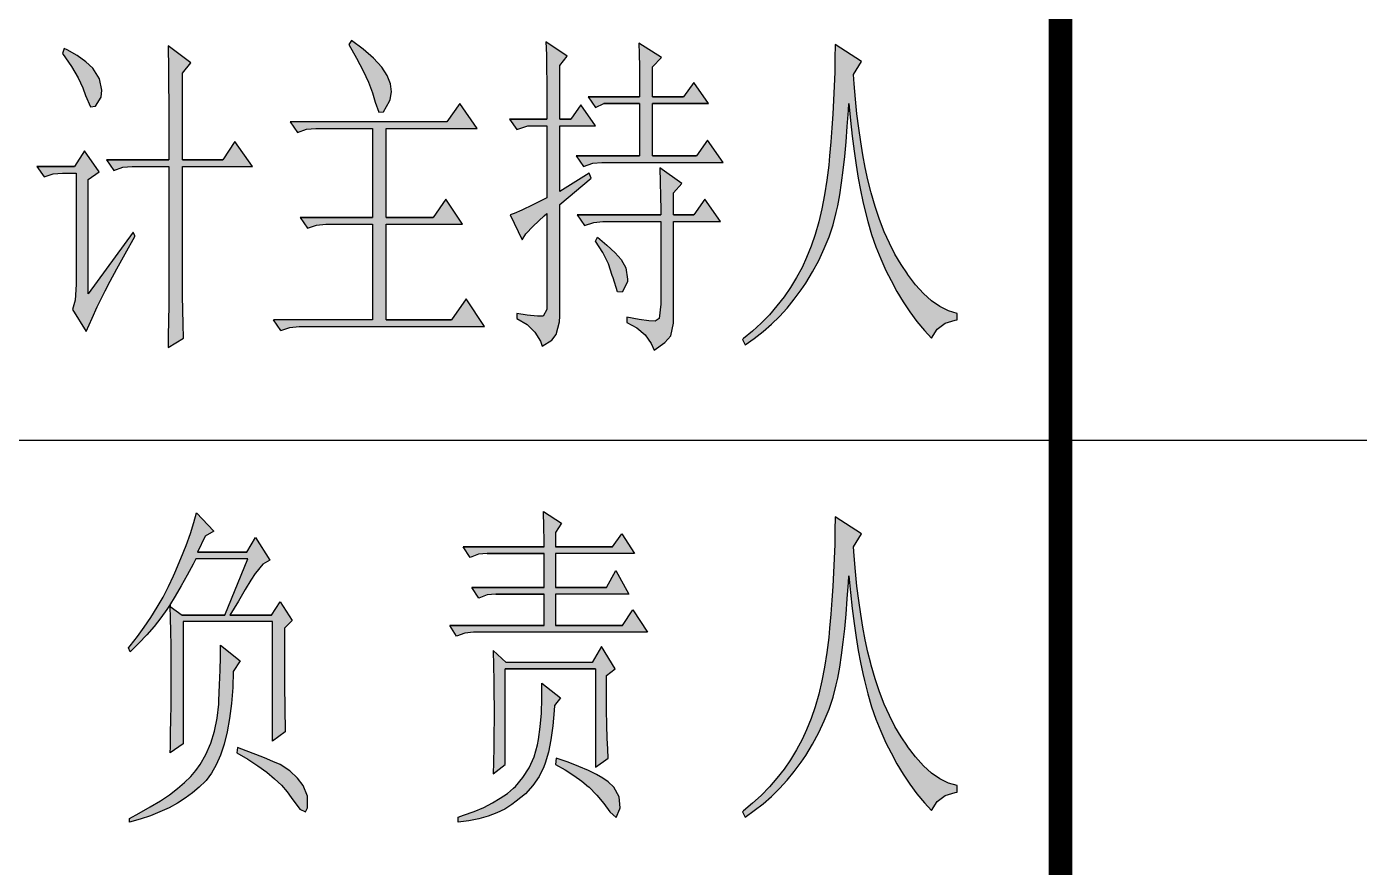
# Model space of a CAD drawing. Extents: x 535358 to 858566, y -185481 to -98609.
# Drawn here: x 692640 to 694163, y -159047 to -158086 of the extents above; entities that cross this region are included whole.
import ezdxf

# ---------------------------------------------------------------- set-up
doc = ezdxf.new("R2010")
doc.units = 0
doc.header["$LTSCALE"] = 1000
doc.header["$MEASUREMENT"] = 0
doc.layers.add('1', color=3, linetype='CONTINUOUS')

msp = doc.modelspace()

# ---------------------------------------------------------------- hatches: boundary and pattern name
at = {"layer": '1'}
h = msp.add_hatch(color=256, dxfattribs=at)
h.paths.add_polyline_path([(692449.2, -158145.9), (692444.6, -158135.9), (692437.7, -158127.6), (692428.3, -158118.9), (692417.4, -158110.5), (692414.3, -158114.9), (692422.1, -158129.9), (692427.8, -158143.8), (692431.4, -158156.5), (692432, -158159.9), (692437, -158174.4), (692442.6, -158174.9), (692449.6, -158165.2), (692450.9, -158159.9)])
h.paths.add_polyline_path([(692429.9, -158377.5), (692428.2, -158393.4), (692426.8, -158398.5), (692440.5, -158419.4), (692446.2, -158406.7), (692452.6, -158393.6), (692459.6, -158380.2), (692460.4, -158379), (692466.2, -158367.7), (692472.9, -158355.6), (692480.4, -158342.7), (692487.7, -158330.9), (692484.5, -158326.5), (692444.6, -158377.5), (692444.6, -158248.4), (692456.1, -158236.5), (692438.4, -158214), (692428.9, -158230.5), (692386.9, -158230.5), (692395.4, -158242.5), (692405.7, -158239), (692416.3, -158238), (692429.9, -158238)])
h.paths.add_polyline_path([(692492, -158199.8), (692488.8, -158210.7), (692483.9, -158221.4), (692477.2, -158232.7), (692468.8, -158244.6), (692458.6, -158256.9), (692449.9, -158266.5), (692452, -158270.9), (692464.1, -158262.1), (692474.8, -158253), (692484.1, -158243.5), (692491.9, -158233.9), (692498.2, -158224), (692502.3, -158215.5), (692506, -158203.9), (692509, -158190.5), (692511.1, -158175.5), (692512.4, -158158.9), (692512.9, -158140.6), (692512.8, -158129.9), (692559, -158129.9), (692559, -158202), (692561.2, -158216.1), (692568.1, -158224), (692576.7, -158225.9), (692609.1, -158225.9), (692618.7, -158223.3), (692621.9, -158220), (692620.8, -158206.6), (692619.8, -158205), (692609.6, -158201.1), (692606.2, -158202), (692596.3, -158205.6), (692587.3, -158206.5), (692577.3, -158203.3), (692574.7, -158193), (692574.7, -158135.9), (692583.1, -158127), (692566.3, -158107.4), (692556.8, -158122.4), (692511.8, -158122.4), (692497.1, -158110.5), (692497.1, -158126.5), (692497.1, -158142.5), (692497.1, -158152.4), (692496.5, -158166.9), (692494.8, -158182.5)])
h.paths.add_polyline_path([(692584.7, -158293.2), (692588.3, -158280), (692600.9, -158272.5), (692583.1, -158244), (692570.5, -158260.5), (692479.2, -158260.5), (692487.7, -158272.5), (692499.3, -158268.2), (692502.3, -158268), (692504.7, -158284.3), (692507.5, -158300), (692511.1, -158315.2), (692515.2, -158329.8), (692520, -158343.8), (692525.3, -158357.2), (692531.2, -158370.1), (692532.7, -158372.9), (692526.7, -158381.3), (692519.8, -158389.4), (692512.1, -158397.4), (692503.7, -158405.1), (692494.4, -158412.7), (692484.4, -158420.1), (692473.5, -158427.4), (692461.9, -158434.4), (692449.4, -158441.3), (692436.2, -158447.9), (692438.4, -158452.5), (692449.5, -158449.5), (692460.4, -158445.8), (692471.1, -158441.4), (692481.5, -158436.3), (692491.7, -158430.5), (692501.6, -158423.9), (692511.3, -158416.6), (692520.7, -158408.6), (692529.8, -158399.9), (692538.7, -158390.4), (692542.2, -158386.5), (692550.4, -158397.4), (692558.9, -158407.4), (692567.8, -158416.6), (692577.2, -158424.8), (692586.9, -158432.2), (692597.1, -158438.7), (692606.2, -158443.5), (692609.7, -158433.5), (692618.7, -158426.1), (692628.1, -158422.5), (692628.1, -158417.9), (692616.5, -158415.8), (692605.3, -158412.6), (692594.6, -158408.3), (692584.4, -158402.9), (692574.6, -158396.4), (692565.4, -158388.8), (692556.7, -158380.1), (692550.5, -158372.9), (692557.2, -158362), (692563.4, -158350), (692569.2, -158337.1), (692574.8, -158323.4), (692579.9, -158308.7)])
h.paths.add_polyline_path([(692562.7, -158310.4), (692557.6, -158324.5), (692551.8, -158338.6), (692545.2, -158352.8), (692541.1, -158360.9), (692535.5, -158352.4), (692530.2, -158341.8), (692525.2, -158329.3), (692520.3, -158315), (692515.6, -158298.8), (692511.3, -158280.6), (692508.6, -158268), (692573.6, -158268), (692570.8, -158282.1), (692567, -158296.2)], flags=16)
h.paths.add_polyline_path([(692707.2, -158125.7), (692697.4, -158118.7), (692685.9, -158112.1), (692682.7, -158110.5), (692680.6, -158116.5), (692690.8, -158131.1), (692698.6, -158144.3), (692704, -158155.7), (692706.9, -158164.5), (692712.8, -158177.3), (692718.3, -158176.5), (692725, -158166.2), (692725.7, -158158.4), (692723, -158145.2), (692715.2, -158133)])
h.paths.add_polyline_path([(692696.3, -158253), (692696.3, -158380.4), (692695.1, -158398.3), (692692.1, -158409), (692707.9, -158434.4), (692714.4, -158418.8), (692720.2, -158406.1), (692722.5, -158401.5), (692725.2, -158396), (692729.4, -158387.7), (692735.3, -158376.5), (692742.9, -158362.4), (692752.2, -158345.4), (692763.2, -158325.5), (692763.5, -158325), (692761.4, -158320.5), (692710, -158391), (692710, -158260.5), (692722.5, -158251.5), (692705.8, -158227.5), (692694.2, -158245.5), (692651.2, -158245.5), (692659.7, -158257.5), (692670.1, -158254), (692680.6, -158253)])
h.paths.add_polyline_path([(692818, -158139), (692827.5, -158127), (692801.3, -158107.4), (692801.4, -158115.9), (692801.7, -158126.4), (692801.8, -158139), (692802, -158153.8), (692802.1, -158170.7), (692802.2, -158189.7), (692802.3, -158210.8), (692802.3, -158234.1), (692802.3, -158238), (692731, -158238), (692739.3, -158250), (692749.8, -158246.5), (692760.3, -158245.5), (692802.3, -158245.5), (692802.3, -158379), (692802.2, -158390.6), (692802.1, -158404.7), (692801.8, -158421.1), (692801.5, -158440.1), (692801.3, -158452.5), (692819, -158441.9), (692818.5, -158425.7), (692818.2, -158409.6), (692818, -158393.8), (692818, -158386.5), (692818, -158245.5), (692897.8, -158245.5), (692877.8, -158217), (692864.1, -158238), (692818, -158238)])
h.paths.add_polyline_path([(693035, -158161.3), (693038.2, -158172), (693042.3, -158183.5), (693047.7, -158183), (693054.3, -158170.8), (693055, -158169), (693056.7, -158160.1), (693055.7, -158151), (693051.9, -158141.6), (693045.5, -158131.8), (693036.3, -158121.8), (693024.4, -158111.4), (693011, -158101.5), (693007.8, -158106), (693016.8, -158121.6), (693024.3, -158136), (693030.4, -158149.2)])
h.paths.add_polyline_path([(693154.6, -158202), (693134.7, -158173.4), (693120.1, -158194.5), (692940.7, -158194.5), (692949.1, -158206.5), (692959.5, -158203), (692970.1, -158202), (693035.1, -158202), (693035.1, -158304), (692952.3, -158304), (692960.6, -158315.9), (692971.1, -158312.5), (692981.6, -158311.5), (693035.1, -158311.5), (693035.1, -158421), (692921.9, -158421), (692930.2, -158432.9), (692940.6, -158429.5), (692951.2, -158428.5), (693163.1, -158428.5), (693142.1, -158396.9), (693125.3, -158421), (693050.8, -158421), (693050.8, -158311.5), (693137.9, -158311.5), (693119, -158283), (693104.3, -158304), (693050.8, -158304), (693050.8, -158202)])
h.paths.add_polyline_path([(693249, -158129.9), (693257.4, -158119.5), (693233.3, -158103), (693233.7, -158117.9), (693233.9, -158133.2), (693234.2, -158149.1), (693234.3, -158165.4), (693234.4, -158182.3), (693234.4, -158191.5), (693191.4, -158191.5), (693199.8, -158203.4), (693212.4, -158199), (693234.4, -158199), (693234.4, -158281.5), (693218.2, -158289.5), (693205.8, -158295.5), (693197.1, -158299.3), (693192.4, -158300.9), (693206, -158329.4), (693210.2, -158322.7), (693218.6, -158313.6), (693231.2, -158302.1), (693234.4, -158299.4), (693234.4, -158409), (693230.1, -158416.5), (693223.7, -158416.7), (693211.9, -158415.5), (693199.8, -158413.5), (693199.8, -158419.4), (693211.6, -158426.3), (693220.7, -158434.9), (693227, -158445.3), (693229.1, -158451), (693239.8, -158444), (693244.9, -158437.5), (693248.7, -158423.1), (693249, -158416.5), (693249, -158289), (693284.8, -158259), (693282.6, -158253), (693249, -158274), (693249, -158199), (693290, -158199), (693273.2, -158174.9), (693261.7, -158191.5), (693249, -158191.5)])
h.paths.add_polyline_path([(693340.3, -158165.9), (693281.6, -158165.9), (693290, -158178), (693299.4, -158173.4), (693340.3, -158173.4), (693340.3, -158233.4), (693267.9, -158233.4), (693276.3, -158245.5), (693286.8, -158241.9), (693297.3, -158240.9), (693435.8, -158240.9), (693417.9, -158215.5), (693405.4, -158233.4), (693355, -158233.4), (693355, -158173.4), (693418.9, -158173.4), (693402.2, -158149.5), (693390.6, -158165.9), (693355, -158165.9), (693355, -158131.5), (693365.5, -158120.9), (693339.3, -158104.5), (693339.7, -158116.7), (693340, -158131.5), (693340.3, -158149.1)])
h.paths.add_polyline_path([(693379.1, -158308.4), (693432.6, -158308.4), (693414.8, -158283), (693402.2, -158300.9), (693379.1, -158300.9), (693379.1, -158275.5), (693388.6, -158265), (693363.4, -158246.9), (693363.9, -158263.6), (693364.2, -158279.6), (693364.4, -158295.2), (693364.4, -158300.9), (693269, -158300.9), (693277.3, -158313), (693287.8, -158309.5), (693298.3, -158308.4), (693364.4, -158308.4), (693364.4, -158402.9), (693362.8, -158419.2), (693358.2, -158422.5), (693351, -158421.9), (693339.7, -158420.4), (693325.6, -158417.9), (693325.6, -158424), (693337.2, -158429.9), (693346.6, -158438), (693353.7, -158448), (693357.1, -158455.4), (693369.1, -158446.8), (693375.9, -158439.1), (693378.9, -158424.8), (693379.1, -158417.9)])
h.paths.add_polyline_path([(693324.5, -158361.3), (693319.3, -158351.9), (693312.4, -158344.3), (693303, -158335.5), (693292.1, -158326.5), (693290, -158330.9), (693298.2, -158344), (693304.6, -158357), (693309.1, -158370.1), (693309.9, -158372.9), (693314.9, -158388.8), (693320.4, -158389.4), (693326.3, -158377.4), (693326.6, -158374.4)], flags=17)
h.paths.add_polyline_path([(693579, -158181.4), (693579.5, -158173.4), (693581.4, -158192.8), (693583.4, -158211), (693585.6, -158228.1), (693587.9, -158244.1), (693590.3, -158259), (693592.8, -158272.7), (693595.4, -158285.4), (693597.3, -158293.4), (693601.1, -158308.5), (693605.5, -158323.2), (693610.4, -158337.4), (693615.9, -158351.2), (693621.9, -158364.6), (693627.7, -158375.9), (693634.3, -158388.4), (693641.5, -158400.4), (693649.1, -158411.9), (693657.3, -158422.8), (693665.9, -158433.2), (693673.9, -158441.9), (693680.4, -158431.5), (693689.4, -158424.6), (693700.8, -158421.2), (693703.2, -158421), (693703.2, -158413.5), (693693.2, -158410.5), (693683.4, -158405.8), (693673.9, -158399.3), (693664.6, -158390.9), (693655.5, -158380.7), (693646.6, -158368.6), (693646.6, -158368.4), (693639.1, -158357.5), (693632.2, -158345.9), (693625.8, -158333.4), (693619.8, -158320.2), (693614.4, -158306.2), (693609.6, -158291.3), (693605.1, -158275.8), (693604.6, -158274), (693601.3, -158260.7), (693598.3, -158246.8), (693595.5, -158232.4), (693593, -158217.3), (693590.7, -158201.7), (693588.7, -158185.3), (693586.9, -158168.5), (693585.5, -158150.9), (693584.7, -158140.5), (693594.1, -158125.5), (693563.7, -158106), (693563.6, -158121.9), (693563.3, -158137.8), (693562.8, -158153.7), (693562.1, -158169.6), (693561.3, -158185.6), (693560.2, -158201.5), (693558.9, -158217.4), (693557.5, -158233.4), (693556.4, -158244), (693554.3, -158261.3), (693551.7, -158277.9), (693548.5, -158293.8), (693545, -158308.9), (693540.9, -158323.2), (693536.3, -158336.8), (693531.2, -158349.6), (693526, -158360.9), (693519.7, -158372.6), (693512.8, -158383.8), (693505.4, -158394.6), (693497.3, -158404.9), (693488.6, -158415), (693479.4, -158424.6), (693469.5, -158433.7), (693459, -158442.4), (693457.8, -158443.5), (693460.9, -158449.4), (693471.3, -158442.1), (693481.4, -158434.3), (693490.9, -158425.8), (693500.1, -158416.9), (693508.8, -158407.4), (693517.1, -158397.3), (693524.9, -158386.7), (693530.2, -158379), (693538.1, -158366), (693545.2, -158352.9), (693551.4, -158339.5), (693556.8, -158326), (693561.4, -158312.2), (693565.1, -158298.2), (693566.8, -158290.5), (693569, -158277.9), (693571, -158264.2), (693573, -158249.6), (693574.7, -158234.1), (693576.3, -158217.5), (693577.7, -158200)])
h = msp.add_hatch(color=256, dxfattribs=at)
h.paths.add_polyline_path([(692470.8, -158777.1), (692470.8, -158763), (692478.5, -158755.4), (692465, -158734.4), (692455.2, -158749.5), (692415.2, -158749.5), (692415.2, -158698.5), (692430, -158692.8), (692443.2, -158688.1), (692454.9, -158684.2), (692465, -158681.2), (692473.5, -158679.1), (692480.4, -158677.8), (692485.4, -158677.5), (692471.7, -158647.4), (692465.1, -158656), (692456.2, -158664.5), (692447.4, -158671.5), (692436.9, -158678.4), (692427, -158684.1), (692418, -158688.6), (692416.2, -158689.5), (692399.7, -158673), (692400.2, -158684.7), (692400.7, -158698.1), (692401.1, -158713), (692401.3, -158729.6), (692401.6, -158747.7), (692401.7, -158767.5), (692401.7, -158773.5), (692401.3, -158792), (692400.9, -158809.7), (692400.2, -158826.4), (692399.5, -158842.4), (692398.7, -158857.5), (692397.8, -158871.6), (692396.7, -158884.4), (692395.1, -158898.2), (692392.7, -158912.3), (692389.7, -158926.9), (692386.1, -158941.8), (692381.8, -158957.1), (692377, -158972.8), (692372.4, -158986.4), (692374.4, -158991), (692380.6, -158979.5), (692386.3, -158967.4), (692391.5, -158954.8), (692396.1, -158941.6), (692400.2, -158927.8), (692403.8, -158913.4), (692406.7, -158898.3), (692409.3, -158882.7), (692411.2, -158866.4), (692412.6, -158849.7), (692413.3, -158836.5), (692458.1, -158836.5), (692458.1, -158862), (692471.7, -158852.9), (692471.4, -158843.1), (692471.2, -158830.6), (692471, -158815.5), (692470.8, -158797.7)])
h.paths.add_polyline_path([(692415.2, -158756.9), (692458.1, -158756.9), (692458.1, -158829), (692414.3, -158829)], flags=16)
h.paths.add_polyline_path([(692508.8, -158692.5), (692525.2, -158687.8), (692539.9, -158683.8), (692552.9, -158680.5), (692564.3, -158677.9), (692574.1, -158675.9), (692582.1, -158674.7), (692588.5, -158674.2), (692594.3, -158674.3), (692576, -158644.5), (692568.9, -158651.6), (692559.7, -158658.7), (692548.7, -158665.5), (692539.2, -158671.2), (692529.4, -158676.5), (692519.4, -158681.1), (692509.7, -158685), (692493.2, -158671.5), (692493.6, -158688.3), (692493.9, -158704.9), (692494.1, -158721.2), (692494.1, -158737.3), (692494.1, -158753.1), (692493.8, -158768.7), (692493.5, -158784.1), (692493.2, -158796), (692492.3, -158812.1), (692490.8, -158827.8), (692488.6, -158843.2), (692485.9, -158858.3), (692482.4, -158873.1), (692478.4, -158887.5), (692473.7, -158901.7), (692471.7, -158906.9), (692465.8, -158922), (692459.8, -158936.1), (692453.4, -158949.2), (692446.9, -158961.3), (692440.1, -158972.5), (692433.2, -158982.6), (692427.9, -158989.5), (692429.9, -158995.4), (692438.7, -158985.6), (692447, -158975.3), (692454.8, -158964.7), (692462, -158953.6), (692468.8, -158942.2), (692475, -158930.4), (692480.7, -158918.1), (692485.9, -158905.6), (692490.5, -158892.6), (692494.6, -158879.3), (692498.2, -158865.5), (692501.3, -158851.4), (692503.8, -158836.9), (692505.8, -158822), (692507.3, -158806.6), (692508.4, -158791), (692508.8, -158779.4), (692547.7, -158779.4), (692547.7, -158908.4), (692547.7, -158923.3), (692547.6, -158938.7), (692547.3, -158954.6), (692547.1, -158971.1), (692546.8, -158988.2), (692546.7, -158991), (692562.3, -158983.4), (692561.8, -158964.3), (692561.5, -158947.9), (692561.3, -158934), (692561.3, -158929.4), (692561.3, -158779.4), (692601.3, -158779.4), (692584.7, -158754), (692570.1, -158772), (692508.8, -158772)])
h.paths.add_polyline_path([(692818.4, -158765.9), (692920.7, -158765.9), (692920.7, -158902.5), (692935.3, -158892), (692935.1, -158883.5), (692934.9, -158872.7), (692934.7, -158859.5), (692934.5, -158844), (692934.5, -158826.1), (692934.4, -158805.9), (692934.4, -158783.3), (692934.4, -158773.5), (692943.1, -158764.5), (692929.4, -158743.5), (692919.7, -158758.5), (692872, -158758.5), (692881.7, -158742.4), (692889.6, -158729.1), (692896, -158718.7), (692900.8, -158711.1), (692901.2, -158710.5), (692909.7, -158700.3), (692917.8, -158695.5), (692901.2, -158669.9), (692891.5, -158686.5), (692835, -158686.5), (692843.8, -158668.4), (692853.5, -158662.5), (692834, -158641.5), (692830.9, -158652.5), (692826.9, -158665), (692821.9, -158678.8), (692816, -158693.9), (692809, -158710.3), (692807.7, -158713.4), (692801.9, -158725.8), (692795.6, -158737.9), (692788.8, -158749.6), (692781.8, -158761.1), (692774.2, -158772.2), (692766.3, -158783.1), (692757.9, -158793.8), (692756.1, -158796), (692758.1, -158800.4), (692767.9, -158790.7), (692776.9, -158781.1), (692785.3, -158771.4), (692793.1, -158761.7), (692800.1, -158752), (692803.1, -158747.6), (692809.4, -158736.9), (692816.2, -158725.2), (692823, -158713), (692829.9, -158700.1), (692833.1, -158694), (692892.5, -158694), (692866.1, -158758.5), (692817.5, -158758.5), (692803.9, -158748.7), (692804.2, -158761.8), (692804.4, -158777.4), (692804.7, -158793.4), (692804.8, -158809.7), (692804.8, -158826.3), (692804.8, -158829), (692804.8, -158845.4), (692804.7, -158861.7), (692804.5, -158877.7), (692804.3, -158893.6), (692804, -158909.2), (692803.8, -158916), (692818.4, -158905.5)])
h.paths.add_polyline_path([(692865.4, -158906.1), (692868.9, -158892.1), (692871.7, -158876.6), (692873.8, -158859.6), (692875.2, -158841.2), (692875.9, -158822.9), (692883.7, -158810.9), (692861.3, -158793), (692861.2, -158806.5), (692860.9, -158821.5), (692860.3, -158838.1), (692859.5, -158856.2), (692859.4, -158860.5), (692857.6, -158876.3), (692854.5, -158891.1), (692850.2, -158904.9), (692844.6, -158917.9), (692837.9, -158929.4), (692833.1, -158936.3), (692827.3, -158943.1), (692820.3, -158950), (692812.1, -158956.9), (692802.9, -158963.9), (692792.5, -158970.9), (692781, -158977.9), (692768.4, -158985.1), (692757.1, -158991), (692757.1, -158995.4), (692769.4, -158991.9), (692781.1, -158988), (692792, -158983.6), (692802.4, -158978.8), (692812, -158973.6), (692821, -158967.8), (692829.3, -158961.7), (692837, -158955.2), (692844.8, -158947.5), (692851, -158939.3), (692856.4, -158929.7), (692861.3, -158918.6)])
h.paths.add_polyline_path([(692940.6, -158936.7), (692929.4, -158929.4), (692921, -158925.7), (692911.7, -158921.8), (692901.6, -158917.7), (692890.6, -158913.6), (692880.8, -158909.9), (692879.8, -158916), (692892.5, -158923.4), (692903.9, -158930.8), (692914.1, -158938.2), (692923.1, -158945.6), (692930.9, -158953), (692937.4, -158960.4), (692942.2, -158967), (692952, -158980.5), (692958.3, -158983.3), (692960.6, -158979), (692960.6, -158965.5), (692955.8, -158953.4), (692949.4, -158944.8)])
h.paths.add_polyline_path([(693225.5, -158942.9), (693230.9, -158931.8), (693232.3, -158927.9), (693236.1, -158915.4), (693239, -158901), (693241.3, -158885.2), (693242.8, -158867.7), (693243.1, -158862), (693249.8, -158852.9), (693228.5, -158836.5), (693228.5, -158854), (693228, -158870.6), (693226.7, -158886.1), (693224.7, -158900.6), (693223.6, -158906.9), (693219.6, -158920.6), (693214.1, -158933), (693207, -158944.3), (693198.4, -158954.4), (693196.3, -158956.5), (693189.2, -158962.4), (693181.1, -158967.9), (693172.2, -158973.2), (693162.1, -158978.3), (693151.2, -158982.9), (693139.1, -158987.4), (693133, -158989.5), (693133, -158995.4), (693145.2, -158993.8), (693156.6, -158991.4), (693167.3, -158988.4), (693177.1, -158984.6), (693186.1, -158980.2), (693194.4, -158975.1), (693199.3, -158971.4), (693209.7, -158962.7), (693218.4, -158953.2)])
h.paths.add_polyline_path([(693304.4, -158949), (693298.4, -158944.9), (693290.9, -158940.6), (693281.7, -158936.2), (693271, -158931.6), (693258.7, -158926.8), (693245, -158922), (693244, -158929.4), (693255.2, -158935.6), (693265.2, -158941.8), (693274.2, -158948.3), (693282, -158955), (693282.1, -158955), (693291.4, -158964.3), (693299.5, -158973.9), (693306.4, -158983.4), (693313.5, -158989.9), (693317.8, -158980.1), (693318.1, -158979), (693317, -158966.2), (693310.9, -158955.1)])
h.paths.add_polyline_path([(693302.5, -158827.5), (693312.2, -158819.9), (693296.6, -158794.5), (693285.9, -158812.5), (693187.6, -158812.5), (693172.9, -158798.9), (693173.3, -158816.6), (693173.7, -158833.2), (693173.8, -158848.7), (693173.9, -158863.2), (693173.9, -158864.9), (693173.9, -158878.5), (693173.7, -158893.2), (693173.5, -158909.5), (693173.2, -158927), (693172.9, -158939.9), (693186.5, -158929.4), (693186.5, -158819.9), (693289.8, -158819.9), (693289.8, -158932.5), (693304.4, -158922), (693303.8, -158911.7), (693303.3, -158899.1), (693303, -158884.2), (693302.6, -158866.9), (693302.5, -158847.4)])
h.paths.add_polyline_path([(693244, -158688), (693334.6, -158688), (693320, -158665.5), (693309.2, -158680.4), (693244, -158680.4), (693244, -158664), (693250.9, -158653.5), (693230.4, -158640), (693231, -158657.8), (693231.3, -158673.2), (693231.4, -158680.4), (693138.8, -158680.4), (693146.6, -158692.5), (693156.3, -158689), (693166.1, -158688), (693231.4, -158688), (693231.4, -158727), (693148.6, -158727), (693156.4, -158739), (693166.1, -158735.5), (693175.9, -158734.4), (693231.4, -158734.4), (693231.4, -158770.5), (693123.2, -158770.5), (693131, -158782.5), (693140.7, -158779), (693150.5, -158777.9), (693349.2, -158777.9), (693332.6, -158752.5), (693320.9, -158770.5), (693244, -158770.5), (693244, -158734.4), (693327.8, -158734.4), (693313.1, -158707.5), (693302.5, -158727), (693244, -158727)])
h.paths.add_polyline_path([(693584.7, -158680.5), (693594.1, -158665.5), (693563.7, -158646), (693563.6, -158661.9), (693563.3, -158677.8), (693562.8, -158693.7), (693562.1, -158709.6), (693561.3, -158725.6), (693560.2, -158741.5), (693558.9, -158757.4), (693557.5, -158773.4), (693556.4, -158784), (693554.3, -158801.3), (693551.7, -158817.9), (693548.5, -158833.8), (693545, -158848.9), (693540.9, -158863.2), (693536.3, -158876.8), (693531.2, -158889.6), (693526, -158900.9), (693519.7, -158912.6), (693512.8, -158923.8), (693505.4, -158934.6), (693497.3, -158944.9), (693488.6, -158955), (693479.4, -158964.6), (693469.5, -158973.7), (693459, -158982.4), (693457.8, -158983.5), (693460.9, -158989.4), (693471.3, -158982.1), (693481.4, -158974.3), (693490.9, -158965.8), (693500.1, -158956.9), (693508.8, -158947.4), (693517.1, -158937.3), (693524.9, -158926.7), (693530.2, -158919), (693538.1, -158906), (693545.2, -158892.9), (693551.4, -158879.5), (693556.8, -158866), (693561.4, -158852.2), (693565.1, -158838.2), (693566.8, -158830.5), (693569, -158817.9), (693571, -158804.2), (693573, -158789.6), (693574.7, -158774.1), (693576.3, -158757.5), (693577.7, -158740), (693579, -158721.4), (693579.5, -158713.4), (693581.4, -158732.8), (693583.4, -158751), (693585.6, -158768.1), (693587.9, -158784.1), (693590.3, -158799), (693592.8, -158812.7), (693595.4, -158825.4), (693597.3, -158833.4), (693601.1, -158848.5), (693605.5, -158863.2), (693610.4, -158877.4), (693615.9, -158891.2), (693621.9, -158904.6), (693627.7, -158915.9), (693634.3, -158928.4), (693641.5, -158940.4), (693649.1, -158951.9), (693657.3, -158962.8), (693665.9, -158973.2), (693673.9, -158981.9), (693680.4, -158971.5), (693689.4, -158964.6), (693700.8, -158961.2), (693703.2, -158961), (693703.2, -158953.5), (693693.2, -158950.5), (693683.4, -158945.8), (693673.9, -158939.3), (693664.6, -158930.9), (693655.5, -158920.7), (693646.6, -158908.6), (693646.6, -158908.4), (693639.1, -158897.5), (693632.2, -158885.9), (693625.8, -158873.4), (693619.8, -158860.2), (693614.4, -158846.2), (693609.6, -158831.3), (693605.1, -158815.8), (693604.6, -158814), (693601.3, -158800.7), (693598.3, -158786.8), (693595.5, -158772.4), (693593, -158757.3), (693590.7, -158741.7), (693588.7, -158725.3), (693586.9, -158708.5), (693585.5, -158690.9)])

# ---------------------------------------------------------------- linework, layer by layer
for p, q in [((693340.3, -158173.4), (693299.4, -158173.4)), ((692970.1, -158202), (693035.1, -158202)), ((693212.4, -158199), (693234.4, -158199)), ((692760.3, -158245.5), (692802.3, -158245.5)), ((692981.6, -158311.5), (693035.1, -158311.5)), ((693298.3, -158308.4), (693364.4, -158308.4)), ((692930.2, -158432.9), (692921.9, -158421)), ((693035.1, -158421), (692921.9, -158421)), ((692291.5, -158558.4), (696971.5, -158558.4))]:
    msp.add_line(p, q, dxfattribs=at)
at = {"layer": '1', "const_width": 27}
msp.add_lwpolyline([(693821.5, -157478.4), (693821.5, -161258.4)], dxfattribs=at)
at = {"layer": '1'}
for points in [[(692706.9, -158164.5), (692712.8, -158177.3), (692718.3, -158176.5), (692725, -158166.2), (692725.7, -158158.4), (692723, -158145.2), (692715.2, -158133), (692707.2, -158125.7), (692697.4, -158118.7), (692685.9, -158112.1), (692682.7, -158110.5), (692680.6, -158116.5), (692690.8, -158131.1), (692698.6, -158144.3), (692704, -158155.7)], [(692801.3, -158107.4), (692801.4, -158115.9), (692801.7, -158126.4), (692801.8, -158139), (692802, -158153.8), (692802.1, -158170.7), (692802.2, -158189.7), (692802.3, -158210.8), (692802.3, -158234.1), (692802.3, -158238), (692731, -158238), (692802.3, -158238), (692731, -158238), (692731, -158238), (692739.3, -158250), (692749.8, -158246.5), (692760.3, -158245.5), (692802.3, -158245.5), (692802.3, -158379), (692802.2, -158390.6), (692802.1, -158404.7), (692801.8, -158421.1), (692801.5, -158440.1), (692801.3, -158452.5), (692819, -158441.9), (692818.5, -158425.7), (692818.2, -158409.6), (692818, -158393.8), (692818, -158386.5), (692818, -158245.5), (692897.8, -158245.5), (692877.8, -158217), (692864.1, -158238), (692818, -158238), (692864.1, -158238), (692818, -158238), (692818, -158139), (692827.5, -158127)], [(693038.2, -158172), (693042.3, -158183.5), (693047.7, -158183), (693054.3, -158170.8), (693055, -158169), (693056.7, -158160.1), (693055.7, -158151), (693051.9, -158141.6), (693045.5, -158131.8), (693036.3, -158121.8), (693024.4, -158111.4), (693011, -158101.5), (693007.8, -158106), (693016.8, -158121.6), (693024.3, -158136), (693030.4, -158149.2), (693035, -158161.3)], [(693229.1, -158451), (693239.8, -158444), (693244.9, -158437.5), (693248.7, -158423.1), (693249, -158416.5), (693249, -158289), (693284.8, -158259), (693282.6, -158253), (693249, -158274), (693249, -158199), (693290, -158199), (693273.2, -158174.9), (693261.7, -158191.5), (693249, -158191.5), (693261.7, -158191.5), (693249, -158191.5), (693249, -158129.9), (693257.4, -158119.5), (693233.3, -158103), (693233.7, -158117.9), (693233.9, -158133.2), (693234.2, -158149.1), (693234.3, -158165.4), (693234.4, -158182.3), (693234.4, -158191.5), (693191.4, -158191.5), (693234.4, -158191.5), (693191.4, -158191.5), (693191.4, -158191.5), (693199.8, -158203.4), (693212.4, -158199), (693234.4, -158199), (693234.4, -158281.5), (693218.2, -158289.5), (693205.8, -158295.5), (693197.1, -158299.3), (693192.4, -158300.9), (693206, -158329.4), (693210.2, -158322.7), (693218.6, -158313.6), (693231.2, -158302.1), (693234.4, -158299.4), (693234.4, -158409), (693230.1, -158416.5), (693223.7, -158416.7), (693223.7, -158416.7), (693211.9, -158415.5), (693199.8, -158413.5), (693199.8, -158419.4), (693211.6, -158426.3), (693220.7, -158434.9), (693227, -158445.3)], [(693355, -158173.4), (693418.9, -158173.4), (693355, -158173.4), (693418.9, -158173.4), (693355, -158173.4), (693418.9, -158173.4), (693402.2, -158149.5), (693390.6, -158165.9), (693355, -158165.9), (693390.6, -158165.9), (693355, -158165.9), (693355, -158131.5), (693365.5, -158120.9), (693339.3, -158104.5), (693339.7, -158116.7), (693340, -158131.5), (693340.3, -158149.1), (693340.3, -158165.9), (693281.6, -158165.9), (693340.3, -158165.9), (693281.6, -158165.9), (693281.6, -158165.9), (693290, -158178), (693299.4, -158173.4), (693340.3, -158173.4), (693340.3, -158233.4), (693267.9, -158233.4), (693340.3, -158233.4), (693267.9, -158233.4), (693267.9, -158233.4), (693276.3, -158245.5), (693286.8, -158241.9), (693297.3, -158240.9), (693435.8, -158240.9), (693417.9, -158215.5), (693405.4, -158233.4), (693355, -158233.4), (693405.4, -158233.4), (693355, -158233.4)], [(693471.3, -158442.1), (693481.4, -158434.3), (693490.9, -158425.8), (693500.1, -158416.9), (693508.8, -158407.4), (693517.1, -158397.3), (693524.9, -158386.7), (693530.2, -158379), (693538.1, -158366), (693545.2, -158352.9), (693551.4, -158339.5), (693556.8, -158326), (693561.4, -158312.2), (693565.1, -158298.2), (693566.8, -158290.5), (693569, -158277.9), (693571, -158264.2), (693573, -158249.6), (693574.7, -158234.1), (693576.3, -158217.5), (693577.7, -158200), (693579, -158181.4), (693579.5, -158173.4), (693581.4, -158192.8), (693583.4, -158211), (693585.6, -158228.1), (693587.9, -158244.1), (693590.3, -158259), (693592.8, -158272.7), (693595.4, -158285.4), (693597.3, -158293.4), (693601.1, -158308.5), (693605.5, -158323.2), (693610.4, -158337.4), (693615.9, -158351.2), (693621.9, -158364.6), (693627.7, -158375.9), (693634.3, -158388.4), (693641.5, -158400.4), (693649.1, -158411.9), (693657.3, -158422.8), (693665.9, -158433.2), (693673.9, -158441.9), (693680.4, -158431.5), (693689.4, -158424.6), (693700.8, -158421.2), (693703.2, -158421), (693703.2, -158413.5), (693693.2, -158410.5), (693683.4, -158405.8), (693673.9, -158399.3), (693664.6, -158390.9), (693655.5, -158380.7), (693646.6, -158368.6), (693646.6, -158368.4), (693639.1, -158357.5), (693632.2, -158345.9), (693625.8, -158333.4), (693619.8, -158320.2), (693614.4, -158306.2), (693609.6, -158291.3), (693605.1, -158275.8), (693604.6, -158274), (693601.3, -158260.7), (693598.3, -158246.8), (693595.5, -158232.4), (693593, -158217.3), (693590.7, -158201.7), (693588.7, -158185.3), (693586.9, -158168.5), (693585.5, -158150.9), (693584.7, -158140.5), (693594.1, -158125.5), (693563.7, -158106), (693563.6, -158121.9), (693563.3, -158137.8), (693562.8, -158153.7), (693562.1, -158169.6), (693561.3, -158185.6), (693560.2, -158201.5), (693558.9, -158217.4), (693557.5, -158233.4), (693556.4, -158244), (693554.3, -158261.3), (693551.7, -158277.9), (693548.5, -158293.8), (693545, -158308.9), (693540.9, -158323.2), (693536.3, -158336.8), (693531.2, -158349.6), (693526, -158360.9), (693519.7, -158372.6), (693512.8, -158383.8), (693505.4, -158394.6), (693497.3, -158404.9), (693488.6, -158415), (693479.4, -158424.6), (693469.5, -158433.7), (693459, -158442.4), (693457.8, -158443.5), (693460.9, -158449.4)], [(692694.2, -158245.5), (692651.2, -158245.5), (692694.2, -158245.5), (692651.2, -158245.5), (692659.7, -158257.5), (692670.1, -158254), (692680.6, -158253), (692696.3, -158253), (692696.3, -158380.4), (692695.1, -158398.3), (692692.1, -158409), (692707.9, -158434.4), (692714.4, -158418.8), (692720.2, -158406.1), (692722.5, -158401.5), (692725.2, -158396), (692729.4, -158387.7), (692735.3, -158376.5), (692742.9, -158362.4), (692752.2, -158345.4), (692763.2, -158325.5), (692763.5, -158325), (692761.4, -158320.5), (692710, -158391), (692710, -158260.5), (692722.5, -158251.5), (692705.8, -158227.5)], [(693375.9, -158439), (693378.9, -158424.8), (693379.1, -158417.9), (693379.1, -158308.4), (693432.6, -158308.4), (693414.8, -158283), (693402.2, -158300.9), (693379.1, -158300.9), (693402.2, -158300.9), (693379.1, -158300.9), (693379.1, -158275.5), (693388.6, -158265), (693363.4, -158246.9), (693363.9, -158263.6), (693364.2, -158279.6), (693364.4, -158295.2), (693364.4, -158300.9), (693269, -158300.9), (693364.4, -158300.9), (693269, -158300.9), (693269, -158300.9), (693277.3, -158313), (693287.8, -158309.5), (693298.3, -158308.4), (693364.4, -158308.4), (693364.4, -158402.9), (693362.8, -158419.2), (693358.2, -158422.5), (693351, -158421.9), (693339.7, -158420.4), (693325.6, -158417.9), (693325.6, -158424), (693337.2, -158429.9), (693346.6, -158438), (693353.7, -158448), (693357.1, -158455.4), (693369.1, -158446.8), (693375.9, -158439.1)], [(693309.1, -158370.1), (693304.6, -158357), (693298.2, -158344), (693290, -158330.9), (693292.1, -158326.5), (693303, -158335.5), (693312.4, -158344.3), (693319.3, -158351.9), (693324.5, -158361.3), (693326.6, -158374.4), (693326.3, -158377.4), (693320.4, -158389.4), (693314.9, -158388.8), (693309.9, -158372.9)], [(692804.8, -158826.3), (692804.8, -158809.7), (692804.7, -158793.4), (692804.4, -158777.4), (692804.2, -158761.8), (692803.9, -158748.7), (692817.5, -158758.5), (692817.5, -158758.5), (692866.1, -158758.5), (692817.5, -158758.5), (692866.1, -158758.5), (692892.5, -158694), (692833.1, -158694), (692829.9, -158700.1), (692823, -158713), (692816.2, -158725.2), (692809.4, -158736.9), (692803.1, -158747.6), (692802.8, -158748), (692803.8, -158746.4), (692803.9, -158748.7), (692802.8, -158748), (692803.8, -158746.4), (692803.1, -158747.6), (692800.1, -158752), (692793.1, -158761.7), (692785.3, -158771.4), (692776.9, -158781.1), (692767.9, -158790.7), (692758.1, -158800.4), (692756.1, -158796), (692757.9, -158793.8), (692766.3, -158783.1), (692774.2, -158772.2), (692781.8, -158761.1), (692788.8, -158749.6), (692795.6, -158737.9), (692801.9, -158725.8), (692807.7, -158713.4), (692809, -158710.3), (692816, -158693.9), (692821.9, -158678.8), (692826.9, -158665), (692830.9, -158652.5), (692834, -158641.5), (692853.5, -158662.5), (692843.8, -158668.4), (692835, -158686.5), (692891.5, -158686.5), (692835, -158686.5), (692891.5, -158686.5), (692901.2, -158669.9), (692917.8, -158695.5), (692909.7, -158700.3), (692901.2, -158710.5), (692900.8, -158711.1), (692896, -158718.7), (692889.6, -158729.1), (692881.7, -158742.4), (692872, -158758.5), (692919.7, -158758.5), (692872, -158758.5), (692919.7, -158758.5), (692929.4, -158743.5), (692943.1, -158764.5), (692934.4, -158773.5), (692934.4, -158783.3), (692934.4, -158805.9), (692934.5, -158826.1), (692934.5, -158844), (692934.7, -158859.5), (692934.9, -158872.7), (692935.1, -158883.5), (692935.3, -158892), (692920.7, -158902.5), (692920.7, -158765.9), (692818.4, -158765.9), (692818.4, -158905.5), (692803.8, -158916), (692804, -158909.2), (692804.3, -158893.6), (692804.5, -158877.7), (692804.7, -158861.7), (692804.8, -158845.4), (692804.8, -158829)], [(693327.8, -158734.4), (693244, -158734.4), (693244, -158770.5), (693320.9, -158770.5), (693244, -158770.5), (693320.9, -158770.5), (693332.6, -158752.5), (693349.2, -158777.9), (693150.5, -158777.9), (693140.7, -158779), (693131, -158782.5), (693123.2, -158770.5), (693123.2, -158770.5), (693231.4, -158770.5), (693123.2, -158770.5), (693231.4, -158770.5), (693231.4, -158734.4), (693175.9, -158734.4), (693231.4, -158734.4), (693175.9, -158734.4), (693166.1, -158735.5), (693156.4, -158739), (693148.6, -158727), (693148.6, -158727), (693231.4, -158727), (693148.6, -158727), (693231.4, -158727), (693231.4, -158688), (693166.1, -158688), (693231.4, -158688), (693166.1, -158688), (693156.3, -158689), (693146.6, -158692.5), (693138.8, -158680.4), (693138.8, -158680.4), (693231.4, -158680.4), (693138.8, -158680.4), (693231.4, -158680.4), (693231.3, -158673.2), (693231, -158657.8), (693230.4, -158640), (693250.9, -158653.5), (693244, -158664), (693244, -158680.4), (693309.2, -158680.4), (693244, -158680.4), (693309.2, -158680.4), (693320, -158665.5), (693334.6, -158688), (693244, -158688), (693244, -158727), (693302.5, -158727), (693244, -158727), (693302.5, -158727), (693313.1, -158707.5)], [(693471.3, -158982.1), (693481.4, -158974.3), (693490.9, -158965.8), (693500.1, -158956.9), (693508.8, -158947.4), (693517.1, -158937.3), (693524.9, -158926.7), (693530.2, -158919), (693538.1, -158906), (693545.2, -158892.9), (693551.4, -158879.5), (693556.8, -158866), (693561.4, -158852.2), (693565.1, -158838.2), (693566.8, -158830.5), (693569, -158817.9), (693571, -158804.2), (693573, -158789.6), (693574.7, -158774.1), (693576.3, -158757.5), (693577.7, -158740), (693579, -158721.4), (693579.5, -158713.4), (693581.4, -158732.8), (693583.4, -158751), (693585.6, -158768.1), (693587.9, -158784.1), (693590.3, -158799), (693592.8, -158812.7), (693595.4, -158825.4), (693597.3, -158833.4), (693601.1, -158848.5), (693605.5, -158863.2), (693610.4, -158877.4), (693615.9, -158891.2), (693621.9, -158904.6), (693627.7, -158915.9), (693634.3, -158928.4), (693641.5, -158940.4), (693649.1, -158951.9), (693657.3, -158962.8), (693665.9, -158973.2), (693673.9, -158981.9), (693680.4, -158971.5), (693689.4, -158964.6), (693700.8, -158961.2), (693703.2, -158961), (693703.2, -158953.5), (693693.2, -158950.5), (693683.4, -158945.8), (693673.9, -158939.3), (693664.6, -158930.9), (693655.5, -158920.7), (693646.6, -158908.6), (693646.6, -158908.4), (693639.1, -158897.5), (693632.2, -158885.9), (693625.8, -158873.4), (693619.8, -158860.2), (693614.4, -158846.2), (693609.6, -158831.3), (693605.1, -158815.8), (693604.6, -158814), (693601.3, -158800.7), (693598.3, -158786.8), (693595.5, -158772.4), (693593, -158757.3), (693590.7, -158741.7), (693588.7, -158725.3), (693586.9, -158708.5), (693585.5, -158690.9), (693584.7, -158680.5), (693594.1, -158665.5), (693563.7, -158646), (693563.6, -158661.9), (693563.3, -158677.8), (693562.8, -158693.7), (693562.1, -158709.6), (693561.3, -158725.6), (693560.2, -158741.5), (693558.9, -158757.4), (693557.5, -158773.4), (693556.4, -158784), (693554.3, -158801.3), (693551.7, -158817.9), (693548.5, -158833.8), (693545, -158848.9), (693540.9, -158863.2), (693536.3, -158876.8), (693531.2, -158889.6), (693526, -158900.9), (693519.7, -158912.6), (693512.8, -158923.8), (693505.4, -158934.6), (693497.3, -158944.9), (693488.6, -158955), (693479.4, -158964.6), (693469.5, -158973.7), (693459, -158982.4), (693457.8, -158983.5), (693460.9, -158989.4)], [(692861.3, -158918.6), (692856.4, -158929.7), (692851, -158939.3), (692844.8, -158947.5), (692844, -158948.2), (692837, -158955.2), (692829.3, -158961.7), (692821, -158967.8), (692812, -158973.6), (692802.4, -158978.8), (692792, -158983.6), (692781.1, -158988), (692769.4, -158991.9), (692757.1, -158995.4), (692757.1, -158991), (692768.4, -158985.1), (692781, -158977.9), (692792.5, -158970.9), (692802.9, -158963.9), (692812.1, -158956.9), (692820.3, -158950), (692827.3, -158943.1), (692833.1, -158936.3), (692837.9, -158929.4), (692844.6, -158917.9), (692850.2, -158904.9), (692854.5, -158891.1), (692857.6, -158876.3), (692859.4, -158860.5), (692859.5, -158856.2), (692860.3, -158838.1), (692860.9, -158821.5), (692861.2, -158806.5), (692861.3, -158793), (692883.7, -158810.9), (692875.9, -158822.9), (692875.2, -158841.2), (692873.8, -158859.6), (692871.7, -158876.6), (692868.9, -158892.1), (692865.4, -158906.1)], [(693302.5, -158847.4), (693302.5, -158827.5), (693312.2, -158819.9), (693296.6, -158794.5), (693285.9, -158812.5), (693187.6, -158812.5), (693172.9, -158798.9), (693173.3, -158816.6), (693173.7, -158833.2), (693173.8, -158848.7), (693173.9, -158863.2), (693173.9, -158864.9), (693173.9, -158878.5), (693173.7, -158893.2), (693173.5, -158909.5), (693173.2, -158927), (693172.9, -158939.9), (693186.5, -158929.4), (693186.5, -158819.9), (693289.8, -158819.9), (693186.5, -158819.9), (693289.8, -158819.9), (693289.8, -158932.5), (693304.4, -158922), (693303.8, -158911.7), (693303.3, -158899.1), (693303, -158884.2), (693302.6, -158866.9)], [(693236.1, -158915.4), (693232.3, -158927.9), (693230.9, -158931.8), (693225.5, -158942.9), (693218.4, -158953.2), (693209.7, -158962.7), (693199.3, -158971.4), (693194.4, -158975.1), (693186.1, -158980.2), (693177.1, -158984.6), (693167.3, -158988.4), (693156.6, -158991.4), (693145.2, -158993.8), (693133, -158995.4), (693133, -158989.5), (693139.1, -158987.4), (693151.2, -158982.9), (693162.1, -158978.3), (693172.2, -158973.2), (693181.1, -158967.9), (693189.2, -158962.4), (693196.3, -158956.5), (693198.4, -158954.4), (693207, -158944.3), (693214.1, -158933), (693219.6, -158920.6), (693223.6, -158906.9), (693224.7, -158900.6), (693226.7, -158886.1), (693228, -158870.6), (693228.5, -158854), (693228.5, -158836.5), (693249.8, -158852.9), (693243.1, -158862), (693242.8, -158867.7), (693241.3, -158885.2), (693239, -158901)], [(692923.1, -158945.6), (692930.9, -158953), (692937.4, -158960.4), (692942.2, -158967), (692952, -158980.5), (692958.3, -158983.3), (692960.6, -158979), (692960.6, -158965.5), (692955.8, -158953.4), (692949.4, -158944.8), (692940.6, -158936.7), (692929.4, -158929.4), (692921, -158925.7), (692911.7, -158921.8), (692901.6, -158917.7), (692890.6, -158913.6), (692880.8, -158909.9), (692879.8, -158916), (692892.5, -158923.4), (692903.9, -158930.8), (692914.1, -158938.2)], [(693282.1, -158955), (693291.4, -158964.3), (693299.5, -158973.9), (693306.4, -158983.4), (693313.5, -158989.9), (693317.8, -158980.1), (693318.1, -158979), (693317, -158966.2), (693310.9, -158955.1), (693304.4, -158949), (693298.4, -158944.9), (693290.9, -158940.6), (693281.7, -158936.2), (693271, -158931.6), (693258.7, -158926.8), (693245, -158922), (693244, -158929.4), (693255.2, -158935.6), (693265.2, -158941.8), (693274.2, -158948.3), (693282, -158955)]]:
    msp.add_lwpolyline(points, close=True, dxfattribs=at)
msp.add_lwpolyline([(692930.2, -158432.9), (692940.6, -158429.5), (692951.2, -158428.5), (693163.1, -158428.5), (693142.1, -158396.9), (693125.3, -158421), (693050.8, -158421), (693125.3, -158421), (693050.8, -158421), (693050.8, -158311.5), (693137.9, -158311.5), (693119, -158283), (693104.3, -158304), (693050.8, -158304), (693104.3, -158304), (693050.8, -158304), (693050.8, -158202), (693154.6, -158202), (693134.7, -158173.4), (693120.1, -158194.5), (692940.7, -158194.5), (692949.1, -158206.5), (692959.5, -158203), (692970.1, -158202), (693035.1, -158202), (693035.1, -158304), (692952.3, -158304), (693035.1, -158304), (692952.3, -158304), (692952.3, -158304), (692960.6, -158315.9), (692971.1, -158312.5), (692981.6, -158311.5), (693035.1, -158311.5), (693035.1, -158421)], dxfattribs=at)

doc.saveas('drawing.dxf')
